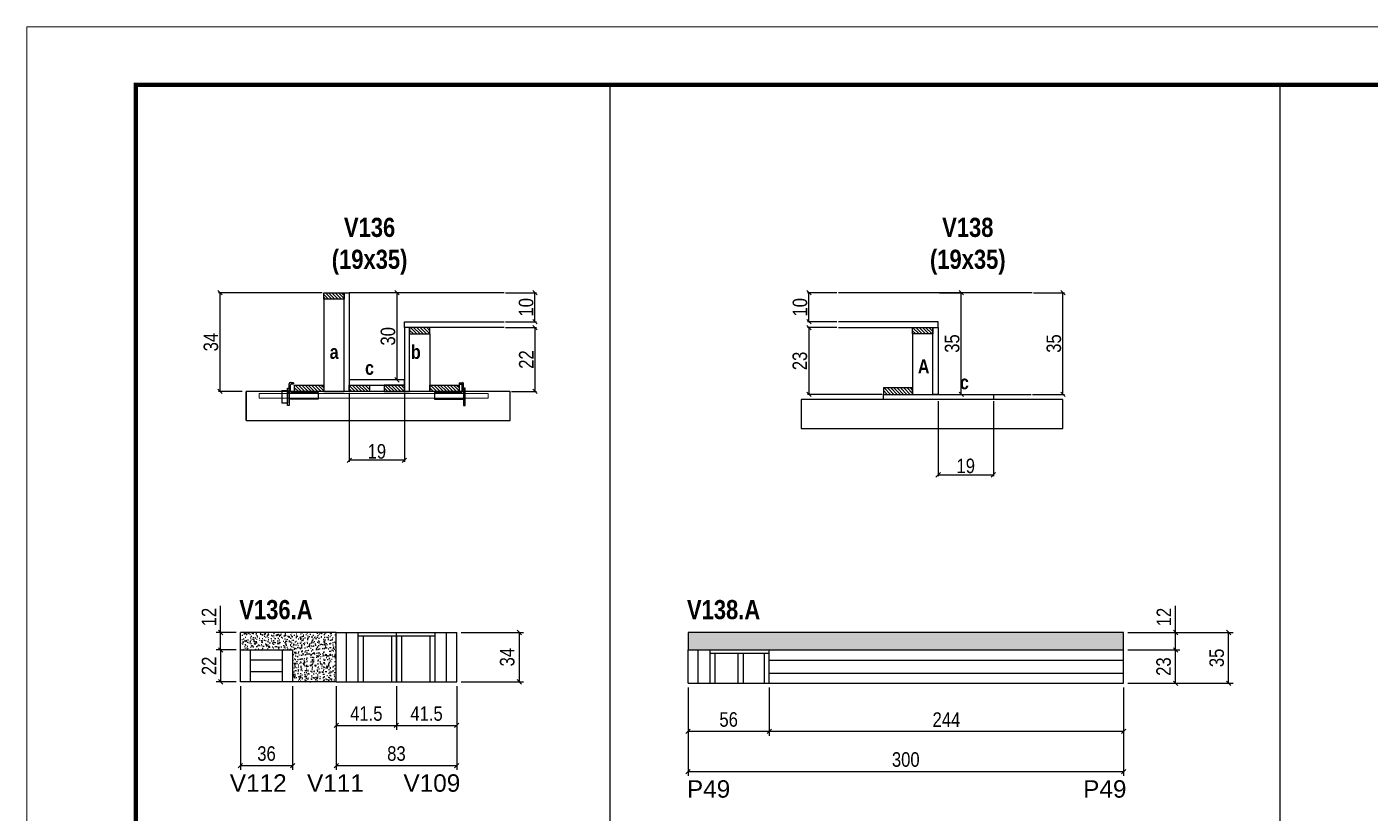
# Model space of a CAD drawing. Extents: x 3309 to 9590, y -2522 to 14608.
# Drawn here: x 8078 to 9003, y 11769 to 12311 of the extents above; entities that cross this region are included whole.
import ezdxf

# ---------------------------------------------------------------- set-up
doc = ezdxf.new("R2010")
doc.units = 0
doc.linetypes.add('DASHED', pattern=[0.75, 0.5, -0.25])
for name, color, linetype in [('5', 5, 'Continuous'), ('barrote', 251, 'Continuous'), ('COTA', 241, 'Continuous'), ('detalhes', 4, 'Continuous'), ('NOMENCLATURA', 7, 'Continuous'), ('Painéis', 200, 'Continuous'), ('presilha', 1, 'Continuous'), ('SARR_2.2x10', 60, 'Continuous'), ('SARR_2.2x7', 40, 'Continuous'), ('SARR_3.5x7', 81, 'Continuous')]:
    doc.layers.add(name, color=color, linetype=linetype)
for name, color, linetype, lineweight in [('CONCRETO', 251, 'Continuous', 25), ('Folhas', 255, 'Continuous', 9), ('SARRAFO DE PRESSAO', 251, 'DASHED', 9), ('SCO-___-LAJ', 2, 'Continuous', 0)]:
    doc.layers.add(name, color=color, linetype=linetype, lineweight=lineweight)
doc.styles.add('COTA TECNICA', font='techl___.ttf', dxfattribs={"height": 10})
doc.styles.add('COTA TECNICA 2X', font='techl___.ttf', dxfattribs={"height": 10})
doc.styles.get("Standard").update_dxf_attribs({"font": 'arial.ttf'})
doc.styles.add('TECNICA', font='techb___.ttf', dxfattribs={"height": 10})
doc.dimstyles.new('PAINEL', dxfattribs={"dimtxt": 10, "dimasz": 3, "dimexe": 3, "dimexo": 3, "dimgap": 3, "dimtad": 1, "dimdec": 1, "dimzin": 12, "dimdsep": 46, "dimtxsty": 'COTA TECNICA', "dimblk1": 'OBLIQUE', "dimblk2": 'OBLIQUE', "dimsah": 1, "dimcen": 0.9, "dimclrd": 4, "dimclre": 4, "dimclrt": 240, "dimadec": 1, "dimazin": 3, "dimtfac": 1, "dimtdec": 1, "dimtmove": 0, "dimatfit": 3, "dimfxl": 1, "dimtolj": 1, "dimtzin": 12, "dimarcsym": 0})
doc.dimstyles.new('SECAO', dxfattribs={"dimscale": 0.333333, "dimtxt": 5, "dimasz": 9, "dimexe": 3, "dimexo": 3, "dimgap": 3, "dimtad": 1, "dimdec": 1, "dimlfac": 0.5, "dimzin": 12, "dimdsep": 46, "dimtxsty": 'COTA TECNICA 2X', "dimblk1": 'OBLIQUE', "dimblk2": 'OBLIQUE', "dimsah": 1, "dimcen": 0.9, "dimclrd": 4, "dimclre": 4, "dimclrt": 240, "dimadec": 1, "dimazin": 3, "dimtfac": 1, "dimtdec": 1, "dimtmove": 0, "dimatfit": 3, "dimfxl": 1, "dimtolj": 1, "dimtzin": 12, "dimarcsym": 0})
pattern_1 = [(135, (41535.4814, -111452.7385), (-1.122532015, -1.122532015), [])]

# ---------------------------------------------------------------- blocks, each defined once
blk = doc.blocks.new('9999999999')
at = {"layer": 'Folhas'}
blk.add_lwpolyline([(98138.98, 34190.21), (99623.98, 34190.21), (99623.98, 35240.21), (98138.98, 35240.21)], close=True, dxfattribs=at)
at = {"layer": 'Folhas', "color": 30, "const_width": 3}
blk.add_lwpolyline([(98213.98, 34230.21), (99583.98, 34230.21), (99583.98, 35200.21), (98213.98, 35200.21)], close=True, dxfattribs=at)
blk = doc.blocks.new('_Oblique')
at = {"color": 0, "linetype": 'ByBlock', "lineweight": -2}
blk.add_line((-0.5, -0.5), (0.5, 0.5), dxfattribs=at)
blk = doc.blocks.new('*D376')
at = {"layer": 'COTA', "color": 4, "lineweight": -2, "transparency": 16777216}
for p, q in [((8299.94, 12058.43), (8299.94, 12010.96)), ((8337.94, 12058.43), (8337.94, 12010.96)), ((8337.94, 12011.96), (8299.94, 12011.96))]:
    blk.add_line(p, q, dxfattribs=at)
at = {"layer": 'Defpoints', "color": 0, "transparency": 16777216}
for p in [(8299.94, 12059.43), (8337.94, 12059.43), (8299.94, 12011.96)]:
    blk.add_point(p, dxfattribs=at)
at = {"layer": 'COTA', "color": 4, "lineweight": -2, "transparency": 16777216, "xscale": 3, "yscale": 3, "zscale": 3, "rotation": 180}
blk.add_blockref('_Oblique', (8299.94, 12011.96), dxfattribs=at)
at = {"layer": 'COTA', "color": 4, "lineweight": -2, "transparency": 16777216, "xscale": 3, "yscale": 3, "zscale": 3}
blk.add_blockref('_Oblique', (8337.94, 12011.96), dxfattribs=at)
at = {"layer": 'COTA', "color": 240, "transparency": 16777216, "insert": (8318.94, 12018.05), "char_height": 10, "attachment_point": 5, "style": 'COTA TECNICA 2X'}
blk.add_mtext('\\A1;19', dxfattribs=at)
blk = doc.blocks.new('PRESILHA METÁLICA 1')
at = {"layer": 'presilha'}
for p, q in [((6, 15.5), (7.5, 15.5)), ((6, -2.5), (6, 15.5)), ((7.5, 10.6), (7.5, 19.9)), ((7.5, 15.5), (7.5, -2.5)), ((12, 21), (8.6, 21)), ((9, 11.6), (9, 18.9)), ((12, 19.5), (9.6, 19.5)), ((12, 21), (12, 19.5)), ((0, 13), (6, 13)), ((0, 13), (0, 0)), ((6, 0), (0, 0)), ((6, 13), (6, 0)), ((37.5, 4.1), (7.5, 4.1)), ((37.5, 11), (9.6, 11)), ((37.5, 11), (37.5, 4.1)), ((7.5, -2.5), (6, -2.5))]:
    blk.add_line(p, q, dxfattribs=at)
for centre, radius, start, end in [((8.6, 19.9), 1.14, 90, 180), ((9.6, 18.9), 0.57, 90, 180), ((9.6, 11.6), 0.57, 180, 270)]:
    blk.add_arc(centre, radius, start, end, dxfattribs=at)
blk = doc.blocks.new('PRESILHA METÁLICA 2')
at = {"layer": 'presilha'}
for p, q in [((-5.2, 23.5), (-5.2, 22)), ((-5.2, 23.5), (-1.9, 23.5)), ((-5.2, 22), (-2.8, 22)), ((-2.2, 14.1), (-2.2, 21.4)), ((0.8, 18), (-0.8, 18)), ((-0.8, 18), (-0.8, 0)), ((-0.8, 14.6), (-0.8, 22.4)), ((0.8, 0), (0.8, 18)), ((-30.8, 13.5), (-30.8, 6.6)), ((-30.8, 13.5), (-2.8, 13.5)), ((-30.8, 6.6), (-0.8, 6.6)), ((-0.8, 0), (0.8, 0))]:
    blk.add_line(p, q, dxfattribs=at)
for centre, radius, start, end in [((-2.8, 21.4), 0.57, 0, 90), ((-2.8, 14.1), 0.57, 270, 0), ((-1.9, 22.4), 1.14, 0, 90)]:
    blk.add_arc(centre, radius, start, end, dxfattribs=at)
blk = doc.blocks.new('*D377')
at = {"layer": 'COTA', "color": 4, "lineweight": -2, "transparency": 16777216}
for p, q in [((8281.34, 12127.43), (8209.9, 12127.43)), ((8210.9, 12127.43), (8210.9, 12059.43)), ((8226.13, 12059.43), (8209.9, 12059.43))]:
    blk.add_line(p, q, dxfattribs=at)
at = {"layer": 'Defpoints', "color": 0, "transparency": 16777216}
for p in [(8282.34, 12127.43), (8210.9, 12059.43), (8227.13, 12059.43)]:
    blk.add_point(p, dxfattribs=at)
at = {"layer": 'COTA', "color": 4, "lineweight": -2, "transparency": 16777216, "xscale": 3, "yscale": 3, "zscale": 3}
for p, rotation in [((8210.9, 12127.43), 90), ((8210.9, 12059.43), 270)]:
    blk.add_blockref('_Oblique', p, dxfattribs=dict(at, rotation=rotation))
at = {"layer": 'COTA', "color": 240, "transparency": 16777216, "insert": (8204.68, 12093.43), "char_height": 10, "attachment_point": 5, "rotation": 90, "style": 'COTA TECNICA 2X'}
blk.add_mtext('\\A1;34', dxfattribs=at)
blk = doc.blocks.new('*D378')
at = {"layer": 'COTA', "color": 4, "lineweight": -2, "transparency": 16777216}
for p, q in [((8407.64, 12103.43), (8428.86, 12103.43)), ((8427.86, 12103.43), (8427.86, 12059.43)), ((8411.76, 12059.43), (8428.86, 12059.43))]:
    blk.add_line(p, q, dxfattribs=at)
at = {"layer": 'Defpoints', "color": 0, "transparency": 16777216}
for p in [(8406.64, 12103.43), (8410.76, 12059.43), (8427.86, 12059.43)]:
    blk.add_point(p, dxfattribs=at)
at = {"layer": 'COTA', "color": 4, "lineweight": -2, "transparency": 16777216, "xscale": 3, "yscale": 3, "zscale": 3}
for p, rotation in [((8427.86, 12103.43), 90), ((8427.86, 12059.43), 270)]:
    blk.add_blockref('_Oblique', p, dxfattribs=dict(at, rotation=rotation))
at = {"layer": 'COTA', "color": 240, "transparency": 16777216, "insert": (8421.86, 12081.43), "char_height": 10, "attachment_point": 5, "rotation": 90, "style": 'COTA TECNICA 2X'}
blk.add_mtext('\\A1;22', dxfattribs=at)
blk = doc.blocks.new('*D379')
at = {"layer": 'COTA', "color": 4, "lineweight": -2, "transparency": 16777216}
for p, q in [((8336.94, 12127.43), (8331.87, 12127.43)), ((8332.87, 12067.43), (8332.87, 12127.43)), ((8336.94, 12067.43), (8331.87, 12067.43))]:
    blk.add_line(p, q, dxfattribs=at)
at = {"layer": 'Defpoints', "color": 0, "transparency": 16777216}
for p in [(8332.87, 12127.43), (8337.94, 12127.43), (8337.94, 12067.43)]:
    blk.add_point(p, dxfattribs=at)
at = {"layer": 'COTA', "color": 4, "lineweight": -2, "transparency": 16777216, "xscale": 3, "yscale": 3, "zscale": 3}
for p, rotation in [((8332.87, 12127.43), 90), ((8332.87, 12067.43), 270)]:
    blk.add_blockref('_Oblique', p, dxfattribs=dict(at, rotation=rotation))
at = {"layer": 'COTA', "color": 240, "transparency": 16777216, "insert": (8326.65, 12097.43), "char_height": 10, "attachment_point": 5, "rotation": 90, "style": 'COTA TECNICA 2X'}
blk.add_mtext('\\A1;30', dxfattribs=at)
blk = doc.blocks.new('*D380')
at = {"layer": 'COTA', "color": 4, "lineweight": -2, "transparency": 16777216}
for p, q in [((8407.64, 12127.43), (8428.86, 12127.43)), ((8427.86, 12107.43), (8427.86, 12127.43)), ((8407.64, 12107.43), (8428.86, 12107.43))]:
    blk.add_line(p, q, dxfattribs=at)
at = {"layer": 'Defpoints', "color": 0, "transparency": 16777216}
for p in [(8406.64, 12127.43), (8427.86, 12127.43), (8406.64, 12107.43)]:
    blk.add_point(p, dxfattribs=at)
at = {"layer": 'COTA', "color": 4, "lineweight": -2, "transparency": 16777216, "xscale": 3, "yscale": 3, "zscale": 3}
for p, rotation in [((8427.86, 12127.43), 90), ((8427.86, 12107.43), 270)]:
    blk.add_blockref('_Oblique', p, dxfattribs=dict(at, rotation=rotation))
at = {"layer": 'COTA', "color": 240, "transparency": 16777216, "insert": (8421.76, 12117.43), "char_height": 10, "attachment_point": 5, "rotation": 90, "style": 'COTA TECNICA 2X'}
blk.add_mtext('\\A1;10', dxfattribs=at)
blk = doc.blocks.new('*D381')
at = {"layer": 'COTA', "color": 4, "linetype": 'ByBlock', "lineweight": -2, "transparency": 16777216}
for p, q in [((8290.94, 11856.29), (8290.94, 11826.28)), ((8332.44, 11856.29), (8332.44, 11826.28)), ((8290.94, 11829.28), (8332.44, 11829.28))]:
    blk.add_line(p, q, dxfattribs=at)
at = {"layer": 'Defpoints', "color": 0, "linetype": 'ByBlock', "transparency": 16777216}
for p in [(8290.94, 11859.29), (8332.44, 11859.29), (8332.44, 11829.28)]:
    blk.add_point(p, dxfattribs=at)
at = {"layer": 'COTA', "color": 4, "linetype": 'ByBlock', "lineweight": -2, "transparency": 16777216, "xscale": 3, "yscale": 3, "zscale": 3, "rotation": 180}
blk.add_blockref('_Oblique', (8290.94, 11829.28), dxfattribs=at)
at = {"layer": 'COTA', "color": 4, "linetype": 'ByBlock', "lineweight": -2, "transparency": 16777216, "xscale": 3, "yscale": 3, "zscale": 3}
blk.add_blockref('_Oblique', (8332.44, 11829.28), dxfattribs=at)
at = {"layer": 'COTA', "color": 240, "linetype": 'ByBlock', "transparency": 16777216, "insert": (8311.69, 11837.38), "char_height": 10, "attachment_point": 5, "style": 'COTA TECNICA'}
blk.add_mtext('\\A1;41.5', dxfattribs=at)
blk = doc.blocks.new('*D382')
at = {"layer": 'COTA', "color": 4, "linetype": 'ByBlock', "lineweight": -2, "transparency": 16777216}
for p, q in [((8332.44, 11856.29), (8332.44, 11826.28)), ((8373.94, 11856.29), (8373.94, 11826.28)), ((8332.44, 11829.28), (8373.94, 11829.28))]:
    blk.add_line(p, q, dxfattribs=at)
at = {"layer": 'Defpoints', "color": 0, "linetype": 'ByBlock', "transparency": 16777216}
for p in [(8332.44, 11859.29), (8373.94, 11859.29), (8373.94, 11829.28)]:
    blk.add_point(p, dxfattribs=at)
at = {"layer": 'COTA', "color": 4, "linetype": 'ByBlock', "lineweight": -2, "transparency": 16777216, "xscale": 3, "yscale": 3, "zscale": 3, "rotation": 180}
blk.add_blockref('_Oblique', (8332.44, 11829.28), dxfattribs=at)
at = {"layer": 'COTA', "color": 4, "linetype": 'ByBlock', "lineweight": -2, "transparency": 16777216, "xscale": 3, "yscale": 3, "zscale": 3}
blk.add_blockref('_Oblique', (8373.94, 11829.28), dxfattribs=at)
at = {"layer": 'COTA', "color": 240, "linetype": 'ByBlock', "transparency": 16777216, "insert": (8353.19, 11837.38), "char_height": 10, "attachment_point": 5, "style": 'COTA TECNICA'}
blk.add_mtext('\\A1;41.5', dxfattribs=at)
blk = doc.blocks.new('*D383')
at = {"layer": 'COTA', "color": 4, "linetype": 'ByBlock', "lineweight": -2, "transparency": 16777216}
for p, q in [((8290.94, 11856.29), (8290.94, 11798.57)), ((8373.94, 11856.29), (8373.94, 11798.57)), ((8290.94, 11801.57), (8373.94, 11801.57))]:
    blk.add_line(p, q, dxfattribs=at)
at = {"layer": 'Defpoints', "color": 0, "linetype": 'ByBlock', "transparency": 16777216}
for p in [(8290.94, 11859.29), (8373.94, 11859.29), (8373.94, 11801.57)]:
    blk.add_point(p, dxfattribs=at)
at = {"layer": 'COTA', "color": 4, "linetype": 'ByBlock', "lineweight": -2, "transparency": 16777216, "xscale": 3, "yscale": 3, "zscale": 3, "rotation": 180}
blk.add_blockref('_Oblique', (8290.94, 11801.57), dxfattribs=at)
at = {"layer": 'COTA', "color": 4, "linetype": 'ByBlock', "lineweight": -2, "transparency": 16777216, "xscale": 3, "yscale": 3, "zscale": 3}
blk.add_blockref('_Oblique', (8373.94, 11801.57), dxfattribs=at)
at = {"layer": 'COTA', "color": 240, "linetype": 'ByBlock', "transparency": 16777216, "insert": (8332.44, 11809.81), "char_height": 10, "attachment_point": 5, "style": 'COTA TECNICA'}
blk.add_mtext('\\A1;83', dxfattribs=at)
blk = doc.blocks.new('*D384')
at = {"layer": 'COTA', "color": 4, "lineweight": -2, "transparency": 16777216}
for p, q in [((8224.94, 11856.29), (8224.94, 11798.57)), ((8260.94, 11856.29), (8260.94, 11798.57)), ((8224.94, 11801.57), (8260.94, 11801.57))]:
    blk.add_line(p, q, dxfattribs=at)
at = {"layer": 'Defpoints', "color": 0, "transparency": 16777216}
for p in [(8224.94, 11859.29), (8260.94, 11859.29), (8260.94, 11801.57)]:
    blk.add_point(p, dxfattribs=at)
at = {"layer": 'COTA', "color": 4, "lineweight": -2, "transparency": 16777216, "xscale": 3, "yscale": 3, "zscale": 3, "rotation": 180}
blk.add_blockref('_Oblique', (8224.94, 11801.57), dxfattribs=at)
at = {"layer": 'COTA', "color": 4, "lineweight": -2, "transparency": 16777216, "xscale": 3, "yscale": 3, "zscale": 3}
blk.add_blockref('_Oblique', (8260.94, 11801.57), dxfattribs=at)
at = {"layer": 'COTA', "color": 240, "transparency": 16777216, "insert": (8242.94, 11809.79), "char_height": 10, "attachment_point": 5, "style": 'COTA TECNICA'}
blk.add_mtext('\\A1;36', dxfattribs=at)
blk = doc.blocks.new('*D385')
at = {"layer": 'COTA', "color": 4, "lineweight": -2, "transparency": 16777216}
for p, q in [((8376.94, 11893.29), (8420, 11893.29)), ((8417, 11893.29), (8417, 11859.29)), ((8376.94, 11859.29), (8420, 11859.29))]:
    blk.add_line(p, q, dxfattribs=at)
at = {"layer": 'Defpoints', "color": 0, "transparency": 16777216}
for p in [(8373.94, 11893.29), (8373.94, 11859.29), (8417, 11859.29)]:
    blk.add_point(p, dxfattribs=at)
at = {"layer": 'COTA', "color": 4, "lineweight": -2, "transparency": 16777216, "xscale": 3, "yscale": 3, "zscale": 3}
for p, rotation in [((8417, 11893.29), 90), ((8417, 11859.29), 270)]:
    blk.add_blockref('_Oblique', p, dxfattribs=dict(at, rotation=rotation))
at = {"layer": 'COTA', "color": 240, "transparency": 16777216, "insert": (8408.78, 11876.29), "char_height": 10, "attachment_point": 5, "rotation": 90, "style": 'COTA TECNICA'}
blk.add_mtext('\\A1;34', dxfattribs=at)
blk = doc.blocks.new('*D386')
at = {"layer": 'COTA', "color": 4, "lineweight": -2, "transparency": 16777216}
for p, q in [((8221.94, 11881.29), (8208.36, 11881.29)), ((8211.36, 11881.29), (8211.36, 11859.29)), ((8221.94, 11859.29), (8208.36, 11859.29))]:
    blk.add_line(p, q, dxfattribs=at)
at = {"layer": 'Defpoints', "color": 0, "transparency": 16777216}
for p in [(8224.94, 11881.29), (8211.36, 11859.29), (8224.94, 11859.29)]:
    blk.add_point(p, dxfattribs=at)
at = {"layer": 'COTA', "color": 4, "lineweight": -2, "transparency": 16777216, "xscale": 3, "yscale": 3, "zscale": 3}
for p, rotation in [((8211.36, 11881.29), 90), ((8211.36, 11859.29), 270)]:
    blk.add_blockref('_Oblique', p, dxfattribs=dict(at, rotation=rotation))
at = {"layer": 'COTA', "color": 240, "transparency": 16777216, "insert": (8203.36, 11870.29), "char_height": 10, "attachment_point": 5, "rotation": 90, "style": 'COTA TECNICA'}
blk.add_mtext('\\A1;22', dxfattribs=at)
blk = doc.blocks.new('*D387')
at = {"layer": 'COTA', "color": 4, "lineweight": -2, "transparency": 16777216}
for p, q in [((8211.36, 11893.29), (8211.36, 11911.6)), ((8221.94, 11893.29), (8208.36, 11893.29)), ((8211.36, 11881.29), (8211.36, 11893.29)), ((8221.94, 11881.29), (8208.36, 11881.29))]:
    blk.add_line(p, q, dxfattribs=at)
at = {"layer": 'Defpoints', "color": 0, "transparency": 16777216}
for p in [(8211.36, 11893.29), (8224.94, 11893.29), (8224.94, 11881.29)]:
    blk.add_point(p, dxfattribs=at)
at = {"layer": 'COTA', "color": 4, "lineweight": -2, "transparency": 16777216, "xscale": 3, "yscale": 3, "zscale": 3}
for p, rotation in [((8211.36, 11893.29), 90), ((8211.36, 11881.29), 270)]:
    blk.add_blockref('_Oblique', p, dxfattribs=dict(at, rotation=rotation))
at = {"layer": 'COTA', "color": 240, "transparency": 16777216, "insert": (8203.31, 11903.94), "char_height": 10, "attachment_point": 5, "rotation": 90, "style": 'COTA TECNICA'}
blk.add_mtext('\\A1;12', dxfattribs=at)
blk = doc.blocks.new('*D394')
at = {"layer": 'COTA', "color": 4, "lineweight": -2, "transparency": 16777216}
for p, q in [((8705.61, 12052.83), (8705.61, 12000.96)), ((8743.61, 12052.83), (8743.61, 12000.96)), ((8705.61, 12001.96), (8743.61, 12001.96))]:
    blk.add_line(p, q, dxfattribs=at)
at = {"layer": 'Defpoints', "color": 0, "transparency": 16777216}
for p in [(8705.61, 12053.83), (8743.61, 12053.83), (8743.61, 12001.96)]:
    blk.add_point(p, dxfattribs=at)
at = {"layer": 'COTA', "color": 4, "lineweight": -2, "transparency": 16777216, "xscale": 3, "yscale": 3, "zscale": 3, "rotation": 180}
blk.add_blockref('_Oblique', (8705.61, 12001.96), dxfattribs=at)
at = {"layer": 'COTA', "color": 4, "lineweight": -2, "transparency": 16777216, "xscale": 3, "yscale": 3, "zscale": 3}
blk.add_blockref('_Oblique', (8743.61, 12001.96), dxfattribs=at)
at = {"layer": 'COTA', "color": 240, "transparency": 16777216, "insert": (8724.61, 12008.05), "char_height": 10, "attachment_point": 5, "style": 'COTA TECNICA 2X'}
blk.add_mtext('\\A1;19', dxfattribs=at)
blk = doc.blocks.new('*D395')
at = {"layer": 'COTA', "color": 4, "lineweight": -2, "transparency": 16777216}
for p, q in [((8635.91, 12103.43), (8615.57, 12103.43)), ((8616.57, 12103.43), (8616.57, 12057.43)), ((8667.01, 12057.43), (8615.57, 12057.43))]:
    blk.add_line(p, q, dxfattribs=at)
at = {"layer": 'Defpoints', "color": 0, "transparency": 16777216}
for p in [(8636.91, 12103.43, 0), (8616.57, 12057.43), (8668.01, 12057.43, 0)]:
    blk.add_point(p, dxfattribs=at)
at = {"layer": 'COTA', "color": 4, "lineweight": -2, "transparency": 16777216, "xscale": 3, "yscale": 3, "zscale": 3}
for p, rotation in [((8616.57, 12103.43), 90), ((8616.57, 12057.43), 270)]:
    blk.add_blockref('_Oblique', p, dxfattribs=dict(at, rotation=rotation))
at = {"layer": 'COTA', "color": 240, "transparency": 16777216, "insert": (8610.35, 12080.43), "char_height": 10, "attachment_point": 5, "rotation": 90, "style": 'COTA TECNICA 2X'}
blk.add_mtext('\\A1;23', dxfattribs=at)
blk = doc.blocks.new('*D396')
at = {"layer": 'COTA', "color": 4, "lineweight": -2, "transparency": 16777216}
for p, q in [((8706.61, 12127.43), (8722.47, 12127.43)), ((8721.47, 12057.43), (8721.47, 12127.43)), ((8706.61, 12057.43), (8722.47, 12057.43))]:
    blk.add_line(p, q, dxfattribs=at)
at = {"layer": 'Defpoints', "color": 0, "transparency": 16777216}
for p in [(8705.61, 12127.43), (8721.47, 12127.43), (8705.61, 12057.43)]:
    blk.add_point(p, dxfattribs=at)
at = {"layer": 'COTA', "color": 4, "lineweight": -2, "transparency": 16777216, "xscale": 3, "yscale": 3, "zscale": 3}
for p, rotation in [((8721.47, 12127.43), 90), ((8721.47, 12057.43), 270)]:
    blk.add_blockref('_Oblique', p, dxfattribs=dict(at, rotation=rotation))
at = {"layer": 'COTA', "color": 240, "transparency": 16777216, "insert": (8715.25, 12092.43), "char_height": 10, "attachment_point": 5, "rotation": 90, "style": 'COTA TECNICA 2X'}
blk.add_mtext('\\A1;35', dxfattribs=at)
blk = doc.blocks.new('*D397')
at = {"layer": 'COTA', "color": 4, "lineweight": -2, "transparency": 16777216}
for p, q in [((8771.31, 12127.43), (8792.53, 12127.43)), ((8791.53, 12057.43), (8791.53, 12127.43)), ((8770.67, 12057.43), (8792.53, 12057.43))]:
    blk.add_line(p, q, dxfattribs=at)
at = {"layer": 'Defpoints', "color": 0, "transparency": 16777216}
for p in [(8770.31, 12127.43), (8791.53, 12127.43), (8769.67, 12057.43)]:
    blk.add_point(p, dxfattribs=at)
at = {"layer": 'COTA', "color": 4, "lineweight": -2, "transparency": 16777216, "xscale": 3, "yscale": 3, "zscale": 3}
for p, rotation in [((8791.53, 12127.43), 90), ((8791.53, 12057.43), 270)]:
    blk.add_blockref('_Oblique', p, dxfattribs=dict(at, rotation=rotation))
at = {"layer": 'COTA', "color": 240, "transparency": 16777216, "insert": (8785.31, 12092.43), "char_height": 10, "attachment_point": 5, "rotation": 90, "style": 'COTA TECNICA 2X'}
blk.add_mtext('\\A1;35', dxfattribs=at)
blk = doc.blocks.new('*D398')
at = {"layer": 'COTA', "color": 4, "lineweight": -2, "transparency": 16777216}
for p, q in [((8635.91, 12127.43), (8615.57, 12127.43)), ((8616.57, 12107.43), (8616.57, 12127.43)), ((8635.91, 12107.43), (8615.57, 12107.43))]:
    blk.add_line(p, q, dxfattribs=at)
at = {"layer": 'Defpoints', "color": 0, "transparency": 16777216}
for p in [(8616.57, 12127.43), (8636.91, 12127.43), (8636.91, 12107.43)]:
    blk.add_point(p, dxfattribs=at)
at = {"layer": 'COTA', "color": 4, "lineweight": -2, "transparency": 16777216, "xscale": 3, "yscale": 3, "zscale": 3}
for p, rotation in [((8616.57, 12127.43), 90), ((8616.57, 12107.43), 270)]:
    blk.add_blockref('_Oblique', p, dxfattribs=dict(at, rotation=rotation))
at = {"layer": 'COTA', "color": 240, "transparency": 16777216, "insert": (8610.46, 12117.43), "char_height": 10, "attachment_point": 5, "rotation": 90, "style": 'COTA TECNICA 2X'}
blk.add_mtext('\\A1;10', dxfattribs=at)
blk = doc.blocks.new('*D399')
at = {"layer": 'COTA', "color": 4, "linetype": 'ByBlock', "lineweight": -2, "transparency": 16777216}
for p, q in [((8533.29, 11855.29), (8533.29, 11822.18)), ((8589.29, 11855.29), (8589.29, 11822.18)), ((8533.29, 11825.18), (8589.29, 11825.18))]:
    blk.add_line(p, q, dxfattribs=at)
at = {"layer": 'Defpoints', "color": 0, "linetype": 'ByBlock', "transparency": 16777216}
for p in [(8533.29, 11858.29), (8589.29, 11858.29), (8589.29, 11825.18)]:
    blk.add_point(p, dxfattribs=at)
at = {"layer": 'COTA', "color": 4, "linetype": 'ByBlock', "lineweight": -2, "transparency": 16777216, "xscale": 3, "yscale": 3, "zscale": 3, "rotation": 180}
blk.add_blockref('_Oblique', (8533.29, 11825.18), dxfattribs=at)
at = {"layer": 'COTA', "color": 4, "linetype": 'ByBlock', "lineweight": -2, "transparency": 16777216, "xscale": 3, "yscale": 3, "zscale": 3}
blk.add_blockref('_Oblique', (8589.29, 11825.18), dxfattribs=at)
at = {"layer": 'COTA', "color": 240, "linetype": 'ByBlock', "transparency": 16777216, "insert": (8561.29, 11833.29), "char_height": 10, "attachment_point": 5, "style": 'COTA TECNICA'}
blk.add_mtext('\\A1;56', dxfattribs=at)
blk = doc.blocks.new('*D400')
at = {"layer": 'COTA', "color": 4, "linetype": 'ByBlock', "lineweight": -2, "transparency": 16777216}
for p, q in [((8589.29, 11855.29), (8589.29, 11822.18)), ((8833.29, 11855.29), (8833.29, 11822.18)), ((8589.29, 11825.18), (8833.29, 11825.18))]:
    blk.add_line(p, q, dxfattribs=at)
at = {"layer": 'Defpoints', "color": 0, "linetype": 'ByBlock', "transparency": 16777216}
for p in [(8589.29, 11858.29), (8833.29, 11858.29), (8833.29, 11825.18)]:
    blk.add_point(p, dxfattribs=at)
at = {"layer": 'COTA', "color": 4, "linetype": 'ByBlock', "lineweight": -2, "transparency": 16777216, "xscale": 3, "yscale": 3, "zscale": 3, "rotation": 180}
blk.add_blockref('_Oblique', (8589.29, 11825.18), dxfattribs=at)
at = {"layer": 'COTA', "color": 4, "linetype": 'ByBlock', "lineweight": -2, "transparency": 16777216, "xscale": 3, "yscale": 3, "zscale": 3}
blk.add_blockref('_Oblique', (8833.29, 11825.18), dxfattribs=at)
at = {"layer": 'COTA', "color": 240, "linetype": 'ByBlock', "transparency": 16777216, "insert": (8711.29, 11833.25), "char_height": 10, "attachment_point": 5, "style": 'COTA TECNICA'}
blk.add_mtext('\\A1;244', dxfattribs=at)
blk = doc.blocks.new('*D401')
at = {"layer": 'COTA', "color": 4, "linetype": 'ByBlock', "lineweight": -2, "transparency": 16777216}
for p, q in [((8533.29, 11855.29), (8533.29, 11794.47)), ((8833.29, 11855.29), (8833.29, 11794.47)), ((8533.29, 11797.47), (8833.29, 11797.47))]:
    blk.add_line(p, q, dxfattribs=at)
at = {"layer": 'Defpoints', "color": 0, "linetype": 'ByBlock', "transparency": 16777216}
for p in [(8533.29, 11858.29), (8833.29, 11858.29), (8833.29, 11797.47)]:
    blk.add_point(p, dxfattribs=at)
at = {"layer": 'COTA', "color": 4, "linetype": 'ByBlock', "lineweight": -2, "transparency": 16777216, "xscale": 3, "yscale": 3, "zscale": 3, "rotation": 180}
blk.add_blockref('_Oblique', (8533.29, 11797.47), dxfattribs=at)
at = {"layer": 'COTA', "color": 4, "linetype": 'ByBlock', "lineweight": -2, "transparency": 16777216, "xscale": 3, "yscale": 3, "zscale": 3}
blk.add_blockref('_Oblique', (8833.29, 11797.47), dxfattribs=at)
at = {"layer": 'COTA', "color": 240, "linetype": 'ByBlock', "transparency": 16777216, "insert": (8683.29, 11805.69), "char_height": 10, "attachment_point": 5, "style": 'COTA TECNICA'}
blk.add_mtext('\\A1;300', dxfattribs=at)
blk = doc.blocks.new('*D402')
at = {"layer": 'COTA', "color": 4, "lineweight": -2, "transparency": 16777216}
for p, q in [((8836.29, 11881.29), (8872.15, 11881.29)), ((8869.15, 11858.29), (8869.15, 11881.29)), ((8836.29, 11858.29), (8872.15, 11858.29))]:
    blk.add_line(p, q, dxfattribs=at)
at = {"layer": 'Defpoints', "color": 0, "transparency": 16777216}
for p in [(8833.29, 11881.29), (8869.15, 11881.29), (8833.29, 11858.29)]:
    blk.add_point(p, dxfattribs=at)
at = {"layer": 'COTA', "color": 4, "lineweight": -2, "transparency": 16777216, "xscale": 3, "yscale": 3, "zscale": 3}
for p, rotation in [((8869.15, 11881.29), 90), ((8869.15, 11858.29), 270)]:
    blk.add_blockref('_Oblique', p, dxfattribs=dict(at, rotation=rotation))
at = {"layer": 'COTA', "color": 240, "transparency": 16777216, "insert": (8860.93, 11869.79), "char_height": 10, "attachment_point": 5, "rotation": 90, "style": 'COTA TECNICA'}
blk.add_mtext('\\A1;23', dxfattribs=at)
blk = doc.blocks.new('*D403')
at = {"layer": 'COTA', "color": 4, "lineweight": -2, "transparency": 16777216}
for p, q in [((8869.15, 11893.29), (8869.15, 11911.6)), ((8836.29, 11893.29), (8872.15, 11893.29)), ((8869.15, 11881.29), (8869.15, 11893.29)), ((8836.29, 11881.29), (8872.15, 11881.29))]:
    blk.add_line(p, q, dxfattribs=at)
at = {"layer": 'Defpoints', "color": 0, "transparency": 16777216}
for p in [(8833.29, 11893.29), (8869.15, 11893.29), (8833.29, 11881.29)]:
    blk.add_point(p, dxfattribs=at)
at = {"layer": 'COTA', "color": 4, "lineweight": -2, "transparency": 16777216, "xscale": 3, "yscale": 3, "zscale": 3}
for p, rotation in [((8869.15, 11893.29), 90), ((8869.15, 11881.29), 270)]:
    blk.add_blockref('_Oblique', p, dxfattribs=dict(at, rotation=rotation))
at = {"layer": 'COTA', "color": 240, "transparency": 16777216, "insert": (8861.09, 11903.94), "char_height": 10, "attachment_point": 5, "rotation": 90, "style": 'COTA TECNICA'}
blk.add_mtext('\\A1;12', dxfattribs=at)
blk = doc.blocks.new('*D404')
at = {"layer": 'COTA', "color": 4, "lineweight": -2, "transparency": 16777216}
for p, q in [((8836.29, 11893.29), (8908.71, 11893.29)), ((8905.71, 11858.29), (8905.71, 11893.29)), ((8836.29, 11858.29), (8908.71, 11858.29))]:
    blk.add_line(p, q, dxfattribs=at)
at = {"layer": 'Defpoints', "color": 0, "transparency": 16777216}
for p in [(8833.29, 11893.29), (8905.71, 11893.29), (8833.29, 11858.29)]:
    blk.add_point(p, dxfattribs=at)
at = {"layer": 'COTA', "color": 4, "lineweight": -2, "transparency": 16777216, "xscale": 3, "yscale": 3, "zscale": 3}
for p, rotation in [((8905.71, 11893.29), 90), ((8905.71, 11858.29), 270)]:
    blk.add_blockref('_Oblique', p, dxfattribs=dict(at, rotation=rotation))
at = {"layer": 'COTA', "color": 240, "transparency": 16777216, "insert": (8897.5, 11875.79), "char_height": 10, "attachment_point": 5, "rotation": 90, "style": 'COTA TECNICA'}
blk.add_mtext('\\A1;35', dxfattribs=at)

msp = doc.modelspace()

# ---------------------------------------------------------------- hatches: boundary and pattern name
at = {"layer": 'COTA'}
h = msp.add_hatch(dxfattribs=at)
h.set_pattern_fill('AR-CONC', color=256, scale=0.03)
h.set_pattern_definition([(50, (568.5, 213.4338), (5.46554, -0.4781726), [0.5715, -6.2865]), (355, (568.5, 213.434), (-1.0573026, 5.7317054), [0.4572, -5.0292175]), (100.451445, (568.9555, 213.394), (4.4082374, 5.2535326), [0.4857003, -5.3427073]), (46.1842, (568.5, 214.958), (8.1323712, -1.26127), [0.85725, -9.42975]), (96.63556, (569.178, 214.853), (7.122124, 7.4227837), [0.7285507, -8.014068]), (351.18415, (568.5, 214.958), (7.122124, 7.4227837), [0.685799, -7.543792]), (21, (569.262, 214.5768), (4.5484317, -3.067956), [0.5715, -6.2865]), (326, (569.262, 214.577), (1.8540609, 5.525639), [0.4572, -5.0292]), (71.451445, (569.641, 214.321), (6.4024926, 2.457683), [0.4857003, -5.3426981]), (37.5, (568.5, 213.4338), (0.0926581, 2.53665117), [0, -4.96824, 0, -5.1054, 0, -5.04825]), (7.5, (568.5, 213.4338), (2.0045899, 3.00541724), [0, -2.91084, 0, -4.85394, 0, -1.92405]), (327.5, (566.8008, 213.4338), (4.06771786, -0.17186232), [0, -1.905, 0, -5.9436, 0, -7.8867]), (317.5, (566.0388, 213.4338), (4.4438754, 0.7627947), [0, -2.4765, 0, -3.94716, 0, -5.6007])])
h.paths.add_polyline_path([(8290.94, 11859.29), (8290.94, 11893.29), (8224.94, 11893.29), (8224.94, 11881.29), (8260.94, 11881.29), (8260.94, 11859.29)])
h = msp.add_hatch(dxfattribs=at)
h.set_pattern_fill('AR-CONC', color=256, scale=0.03)
h.set_pattern_definition([(50, (4352.812, 169.5867), (5.46554, -0.4781726), [0.5715, -6.2865]), (355, (4352.812, 169.5867), (-1.0573026, 5.7317054), [0.4572, -5.0292175]), (100.451445, (4353.2676, 169.547), (4.4082374, 5.2535326), [0.4857003, -5.3427073]), (46.1842, (4352.812, 171.111), (8.1323712, -1.26127), [0.85725, -9.42975]), (96.63556, (4353.49, 171.0056), (7.122124, 7.4227837), [0.7285507, -8.014068]), (351.18415, (4352.812, 171.111), (7.122124, 7.422784), [0.685799, -7.543792]), (21, (4353.574, 170.7297), (4.5484317, -3.067956), [0.5715, -6.2865]), (326, (4353.574, 170.7297), (1.8540609, 5.525639), [0.4572, -5.0292]), (71.451445, (4353.953, 170.474), (6.4024926, 2.457683), [0.4857003, -5.3426981]), (37.5, (4352.8122, 169.5867), (0.0926581, 2.53665117), [0, -4.96824, 0, -5.1054, 0, -5.04825]), (7.5, (4352.8122, 169.5867), (2.0045899, 3.00541724), [0, -2.91084, 0, -4.85394, 0, -1.92405]), (327.5, (4351.1129, 169.5867), (4.06771786, -0.17186232), [0, -1.905, 0, -5.9436, 0, -7.8867]), (317.5, (4350.351, 169.5867), (4.4438754, 0.7627947), [0, -2.4765, 0, -3.94716, 0, -5.6007])])
h.paths.add_polyline_path([(8533.29, 11893.29), (8533.29, 11881.29), (8833.29, 11881.29), (8833.29, 11893.29)])
at = {"layer": 'SARR_2.2x10'}
h = msp.add_hatch(dxfattribs=at)
h.set_pattern_fill('ANSI31', color=256, scale=0.5, angle=90)
h.set_pattern_definition([(135, (41455.8814, -111452.7385), (-1.122532015, -1.122532015), [])])
h.paths.add_polyline_path([(8262.34, 12063.83), (8262.34, 12059.43), (8282.34, 12059.43), (8282.34, 12063.83)])
h = msp.add_hatch(dxfattribs=at)
h.set_pattern_fill('ANSI31', color=256, scale=0.5, angle=90)
h.set_pattern_definition([(135, (41549.0814, -111452.7385), (-1.122532015, -1.122532015), [])])
h.paths.add_polyline_path([(8355.54, 12063.83), (8355.54, 12059.43), (8375.54, 12059.43), (8375.54, 12063.83)])
h = msp.add_hatch(dxfattribs=at)
h.set_pattern_fill('ANSI31', color=256, scale=0.5, angle=90)
h.set_pattern_definition([(135, (41951.3806, -111454.7382), (-1.122532015, -1.122532015), [])])
h.paths.add_polyline_path([(8688.01, 12061.83), (8688.01, 12057.43), (8668.01, 12057.43), (8668.01, 12061.83)])
at = {"layer": 'SARR_2.2x7'}
h = msp.add_hatch(dxfattribs=at)
h.set_pattern_fill('ANSI31', color=256, scale=0.5, angle=90)
h.set_pattern_definition([(135, (41469.8814, -111389.1385), (-1.122532015, -1.122532015), [])])
h.paths.add_polyline_path([(8296.34, 12127.43), (8296.34, 12123.03), (8282.34, 12123.03), (8282.34, 12127.43)])
h = msp.add_hatch(dxfattribs=at)
h.set_pattern_fill('ANSI31', color=256, scale=0.5, angle=90)
h.set_pattern_definition([(135, (41449.8814, -111413.1385), (-1.122532015, -1.122532015), [])])
h.paths.add_polyline_path([(8341.54, 12103.43), (8341.54, 12099.03), (8355.54, 12099.03), (8355.54, 12103.43)])
h = msp.add_hatch(dxfattribs=at)
h.set_pattern_fill('ANSI31', color=256, scale=0.5, angle=90)
h.set_pattern_definition([(135, (41872.1806, -111413.1382), (-1.122532015, -1.122532015), [])])
h.paths.add_polyline_path([(8702.01, 12103.43), (8702.01, 12099.03), (8688.01, 12099.03), (8688.01, 12103.43)])
h = msp.add_hatch(dxfattribs=at)
h.set_pattern_fill('ANSI31', color=256, scale=0.5, angle=90)
h.set_pattern_definition(pattern_1)
h.paths.add_polyline_path([(8313.94, 12059.43), (8313.94, 12063.83), (8299.94, 12063.83), (8299.94, 12059.43)])
h = msp.add_hatch(dxfattribs=at)
h.set_pattern_fill('ANSI31', color=256, scale=0.5, angle=90)
h.set_pattern_definition(pattern_1)
h.paths.add_polyline_path([(8323.94, 12063.83), (8323.94, 12059.43), (8337.94, 12059.43), (8337.94, 12063.83)])

# ---------------------------------------------------------------- linework, layer by layer
at = {"layer": 'barrote'}
for points in [[(8228.89, 12039.43), (8410.8, 12039.43), (8410.8, 12059.43), (8228.89, 12059.43)], [(8611.18, 12033.83), (8791.53, 12033.83), (8791.53, 12053.83), (8611.18, 12053.83)]]:
    msp.add_lwpolyline(points, close=True, dxfattribs=at)
at = {"layer": 'CONCRETO', "linetype": 'Continuous'}
for p, q in [((8406.64, 12127.43), (8299.94, 12127.43)), ((8770.31, 12127.43), (8636.91, 12127.43))]:
    msp.add_line(p, q, dxfattribs=at)
at = {"layer": 'COTA'}
for p, q in [((8479.39, 12270.71), (8479.39, 11499.95)), ((8940.85, 12270.71), (8940.85, 11499.95)), ((8743.61, 12057.43), (8743.61, 12053.83)), ((8290.94, 11893.29), (8224.94, 11893.29)), ((8224.94, 11881.29), (8224.94, 11893.29)), ((8833.29, 11893.29), (8533.29, 11893.29)), ((8533.29, 11893.29), (8533.29, 11881.29)), ((8833.29, 11881.29), (8833.29, 11893.29)), ((8290.94, 11859.29), (8260.94, 11859.29))]:
    msp.add_line(p, q, dxfattribs=at)
at = {"layer": 'detalhes', "color": 250}
msp.add_line((8228.89, 12039.43), (8228.89, 12059.43), dxfattribs=at)
at = {"layer": 'Painéis', "linetype": 'ByBlock'}
for p, q in [((8290.94, 11893.29), (8373.94, 11893.29)), ((8290.94, 11859.29), (8290.94, 11893.29)), ((8332.44, 11859.29), (8332.44, 11893.29)), ((8373.94, 11859.29), (8373.94, 11893.29)), ((8533.29, 11881.29), (8833.29, 11881.29)), ((8533.29, 11858.29), (8533.29, 11881.29)), ((8589.29, 11858.29), (8589.29, 11881.29)), ((8833.29, 11858.29), (8833.29, 11881.29)), ((8290.94, 11859.29), (8373.94, 11859.29)), ((8533.29, 11858.29), (8833.29, 11858.29))]:
    msp.add_line(p, q, dxfattribs=at)
at = {"layer": 'Painéis', "linetype": 'Continuous'}
for points in [[(8296.34, 12059.43), (8296.34, 12127.43), (8299.94, 12127.43), (8299.94, 12059.43)], [(8341.54, 12059.43), (8341.54, 12103.43), (8337.94, 12103.43), (8337.94, 12059.43)], [(8702.01, 12057.43), (8702.01, 12103.43), (8705.61, 12103.43), (8705.61, 12057.43)], [(8337.94, 12067.43), (8299.94, 12067.43), (8299.94, 12063.83), (8337.94, 12063.83)]]:
    msp.add_lwpolyline(points, close=True, dxfattribs=at)
at = {"layer": 'Painéis', "linetype": 'Continuous', "elevation": 0}
msp.add_lwpolyline([(8406.64, 12103.43), (8337.94, 12103.43), (8337.94, 12107.43), (8406.64, 12107.43)], dxfattribs=at)
at = {"layer": 'Painéis', "linetype": 'Continuous'}
for points in [[(8636.91, 12103.43), (8705.61, 12103.43), (8705.61, 12107.43), (8636.91, 12107.43)], [(8769.67, 12053.83), (8668.01, 12053.83), (8668.01, 12057.43), (8769.67, 12057.43)]]:
    msp.add_lwpolyline(points, dxfattribs=at)
at = {"layer": 'Painéis', "linetype": 'ByBlock'}
msp.add_lwpolyline([(8260.94, 11859.29), (8224.94, 11859.29), (8224.94, 11881.29), (8260.94, 11881.29)], close=True, dxfattribs=at)
at = {"layer": 'SARR_2.2x10'}
for points in [[(8262.34, 12063.83), (8282.34, 12063.83), (8282.34, 12059.43), (8262.34, 12059.43)], [(8355.54, 12063.83), (8375.54, 12063.83), (8375.54, 12059.43), (8355.54, 12059.43)], [(8688.01, 12061.83), (8668.01, 12061.83), (8668.01, 12057.43), (8688.01, 12057.43)]]:
    msp.add_lwpolyline(points, close=True, dxfattribs=at)
at = {"layer": 'SARR_2.2x7', "linetype": 'Continuous'}
for p, q in [((8297.94, 11859.29), (8297.94, 11893.29)), ((8305.94, 11891.09), (8332.44, 11891.09)), ((8332.44, 11891.09), (8358.94, 11891.09)), ((8366.94, 11859.29), (8366.94, 11893.29)), ((8231.94, 11859.29), (8231.94, 11881.29)), ((8253.94, 11859.29), (8253.94, 11881.29)), ((8540.29, 11858.29), (8540.29, 11881.29)), ((8253.94, 11874.29), (8231.94, 11874.29)), ((8548.29, 11879.09), (8589.29, 11879.09)), ((8589.29, 11874.29), (8833.29, 11874.29)), ((8253.94, 11866.29), (8231.94, 11866.29)), ((8589.29, 11865.29), (8833.29, 11865.29))]:
    msp.add_line(p, q, dxfattribs=at)
at = {"layer": 'SARR_2.2x7', "elevation": 0}
for points in [[(8282.34, 12127.43), (8296.34, 12127.43), (8296.34, 12123.03), (8282.34, 12123.03)], [(8355.54, 12103.43), (8341.54, 12103.43), (8341.54, 12099.03), (8355.54, 12099.03)], [(8688.01, 12103.43), (8702.01, 12103.43), (8702.01, 12099.03), (8688.01, 12099.03)]]:
    msp.add_lwpolyline(points, close=True, dxfattribs=at)
at = {"layer": 'SARR_2.2x7'}
for points in [[(8299.94, 12063.83), (8313.94, 12063.83), (8313.94, 12059.43), (8299.94, 12059.43)], [(8337.94, 12063.83), (8323.94, 12063.83), (8323.94, 12059.43), (8337.94, 12059.43)]]:
    msp.add_lwpolyline(points, close=True, dxfattribs=at)
at = {"layer": 'SARR_3.5x7'}
for p, q in [((8305.94, 11893.29), (8305.94, 11859.29)), ((8309.44, 11891.09), (8309.44, 11859.29)), ((8328.94, 11891.09), (8328.94, 11859.29)), ((8332.44, 11891.09), (8332.44, 11859.29)), ((8335.94, 11891.09), (8335.94, 11859.29)), ((8355.44, 11891.09), (8355.44, 11859.29)), ((8358.94, 11893.29), (8358.94, 11859.29)), ((8548.29, 11881.29), (8548.29, 11858.29)), ((8551.79, 11879.09), (8551.79, 11858.29)), ((8567.7, 11879.09), (8567.7, 11858.29)), ((8571.2, 11879.09), (8571.2, 11858.29)), ((8585.79, 11879.09), (8585.79, 11858.29))]:
    msp.add_line(p, q, dxfattribs=at)
for points in [[(8296.34, 12123.03), (8282.34, 12123.03), (8282.34, 12059.43), (8296.34, 12059.43)], [(8341.54, 12099.03), (8355.54, 12099.03), (8355.54, 12059.43), (8341.54, 12059.43)], [(8702.01, 12099.03), (8688.01, 12099.03), (8688.01, 12057.43), (8702.01, 12057.43)]]:
    msp.add_lwpolyline(points, close=True, dxfattribs=at)
at = {"layer": 'SCO-___-LAJ', "color": 1}
msp.add_lwpolyline([(8237.89, 12058.1), (8395.73, 12058.1), (8395.73, 12054.9), (8237.89, 12054.9)], close=True, dxfattribs=at)

# ---------------------------------------------------------------- block references
at = {"layer": 'presilha', "xscale": 0.6666666666666666, "yscale": 0.6666666666666666, "zscale": 0.6666666666666666}
for name, p in [('PRESILHA METÁLICA 1', (8253.48, 12051.46)), ('PRESILHA METÁLICA 2', (8379.22, 12049.8))]:
    msp.add_blockref(name, p, dxfattribs=at)
at = {"layer": 'SARRAFO DE PRESSAO', "color": 6, "linetype": 'ByBlock'}
msp.add_blockref('9999999999', (-90061.11, -22929.5), dxfattribs=at)

# ---------------------------------------------------------------- texts
at = {"layer": '5', "linetype": 'Continuous'}
for s, p in [('V112', (8217.68, 11783.55)), ('V111', (8270.87, 11783.55)), ('V109', (8337.28, 11783.55)), ('P49', (8532.55, 11779.46)), ('P49', (8805.49, 11779.46))]:
    msp.add_text(s, height=12, rotation=359.99996, dxfattribs=at).set_placement(p)
at = {"layer": 'detalhes', "style": 'TECNICA'}
for s, p in [('a', (8286.47, 12081.87)), ('b', (8342.44, 12081.86)), ('c', (8310.84, 12070.9)), ('A', (8691.66, 12071.86)), ('c', (8720.6, 12060.9))]:
    msp.add_text(s, height=9.6, dxfattribs=at).set_placement(p)
at = {"layer": 'NOMENCLATURA', "style": 'TECNICA'}
for s, p in [('V136.A', (8224.22, 11902.47)), ('V138.A', (8532.58, 11902.47))]:
    msp.add_text(s, height=13.2, dxfattribs=at).set_placement(p)
at = {"layer": 'NOMENCLATURA', "char_height": 13.2, "attachment_point": 2, "style": 'TECNICA'}
for s, insert in [('V136\\P(19x35)', (8313.94, 12179.13)), ('V138\\P(19x35)', (8726.02, 12179.13))]:
    msp.add_mtext_dynamic_manual_height_columns(s, width=300.2766, gutter_width=1, heights=[0], dxfattribs=dict(at, insert=insert))

# ---------------------------------------------------------------- dimensions: what is measured, and where the dimension line sits
at = {"layer": 'COTA'}
for base, p1, p2, angle, dimstyle, picture, middle in [((8210.9, 12059.43, 0), (8282.34, 12127.43), (8227.13, 12059.43, 0), 90, 'SECAO', '*D377', (8204.68, 12093.43, 0)), ((8332.87, 12127.43), (8337.94, 12067.43), (8337.94, 12127.43), 90, 'SECAO', '*D379', (8326.65, 12097.43)), ((8427.86, 12127.43), (8406.64, 12107.43), (8406.64, 12127.43), 90, 'SECAO', '*D380', (8421.76, 12117.43)), ((8616.57, 12127.43), (8636.91, 12107.43), (8636.91, 12127.43), 90, 'SECAO', '*D398', (8610.46, 12117.43)), ((8721.47, 12127.43), (8705.61, 12057.43), (8705.61, 12127.43), 90, 'SECAO', '*D396', (8715.25, 12092.43)), ((8791.53, 12127.43), (8769.67, 12057.43), (8770.31, 12127.43), 90, 'SECAO', '*D397', (8785.31, 12092.43)), ((8427.86, 12059.43, 0), (8406.64, 12103.43), (8410.76, 12059.43, 0), 90, 'SECAO', '*D378', (8421.86, 12081.43, 0)), ((8616.57, 12057.43, 0), (8636.91, 12103.43), (8668.01, 12057.43), 90, 'SECAO', '*D395', (8610.35, 12080.43, 0)), ((8211.36, 11893.29), (8224.94, 11881.29), (8224.94, 11893.29), 90, 'PAINEL', '*D387', (8203.31, 11903.94)), ((8869.15, 11893.29), (8833.29, 11881.29), (8833.29, 11893.29), 90, 'PAINEL', '*D403', (8861.09, 11903.94)), ((8417, 11859.29), (8373.94, 11893.29), (8373.94, 11859.29), 90, 'PAINEL', '*D385', (8408.78, 11876.29)), ((8905.71, 11893.29), (8833.29, 11858.29), (8833.29, 11893.29), 90, 'PAINEL', '*D404', (8897.5, 11875.79)), ((8211.36, 11859.29), (8224.94, 11881.29), (8224.94, 11859.29), 90, 'PAINEL', '*D386', (8203.36, 11870.29)), ((8869.15, 11881.29), (8833.29, 11858.29), (8833.29, 11881.29), 90, 'PAINEL', '*D402', (8860.93, 11869.79)), ((8260.94, 11801.57), (8224.94, 11859.29), (8260.94, 11859.29), 180, 'PAINEL', '*D384', (8242.94, 11809.79))]:
    dim = msp.add_linear_dim(base=base, p1=p1, p2=p2, angle=angle, dimstyle=dimstyle, dxfattribs=at)
    dim.commit()
    dim.dimension.update_dxf_attribs({"geometry": picture, "text_midpoint": middle})
for base, p1, p2, angle, picture, middle in [((8299.94, 12011.96), (8337.94, 12059.43), (8299.94, 12059.43), 180, '*D376', (8318.94, 12011.96)), ((8743.61, 12001.96), (8705.61, 12053.83), (8743.61, 12053.83), 0, '*D394', (8724.61, 12001.96))]:
    dim = msp.add_linear_dim(base=base, p1=p1, p2=p2, angle=angle, dimstyle='SECAO', dxfattribs=at)
    dim.commit()
    dim.dimension.update_dxf_attribs({"geometry": picture, "text_midpoint": middle, "dimtype": 160})
at = {"layer": 'COTA', "linetype": 'ByBlock'}
for base, p1, p2, picture, middle in [((8332.44, 11829.28), (8290.94, 11859.29), (8332.44, 11859.29), '*D381', (8311.69, 11837.38)), ((8373.94, 11801.57), (8290.94, 11859.29), (8373.94, 11859.29), '*D383', (8332.44, 11809.81)), ((8589.29, 11825.18), (8533.29, 11858.29), (8589.29, 11858.29), '*D399', (8561.29, 11833.29)), ((8833.29, 11797.47), (8533.29, 11858.29), (8833.29, 11858.29), '*D401', (8683.29, 11805.69))]:
    dim = msp.add_linear_dim(base=base, p1=p1, p2=p2, angle=0, dimstyle='PAINEL', dxfattribs=at)
    dim.commit()
    dim.dimension.update_dxf_attribs({"geometry": picture, "text_midpoint": middle})
for base, p1, p2, picture, middle in [((8373.94, 11829.28), (8332.44, 11859.29), (8373.94, 11859.29), '*D382', (8353.19, 11837.38)), ((8833.29, 11825.18), (8589.29, 11858.29), (8833.29, 11858.29), '*D400', (8711.29, 11833.25))]:
    dim = msp.add_linear_dim(base=base, p1=p1, p2=p2, angle=0, dimstyle='PAINEL', override={"dimtmove": 1}, dxfattribs=at)
    dim.commit()
    dim.dimension.update_dxf_attribs({"geometry": picture, "text_midpoint": middle})

doc.saveas('drawing.dxf')
